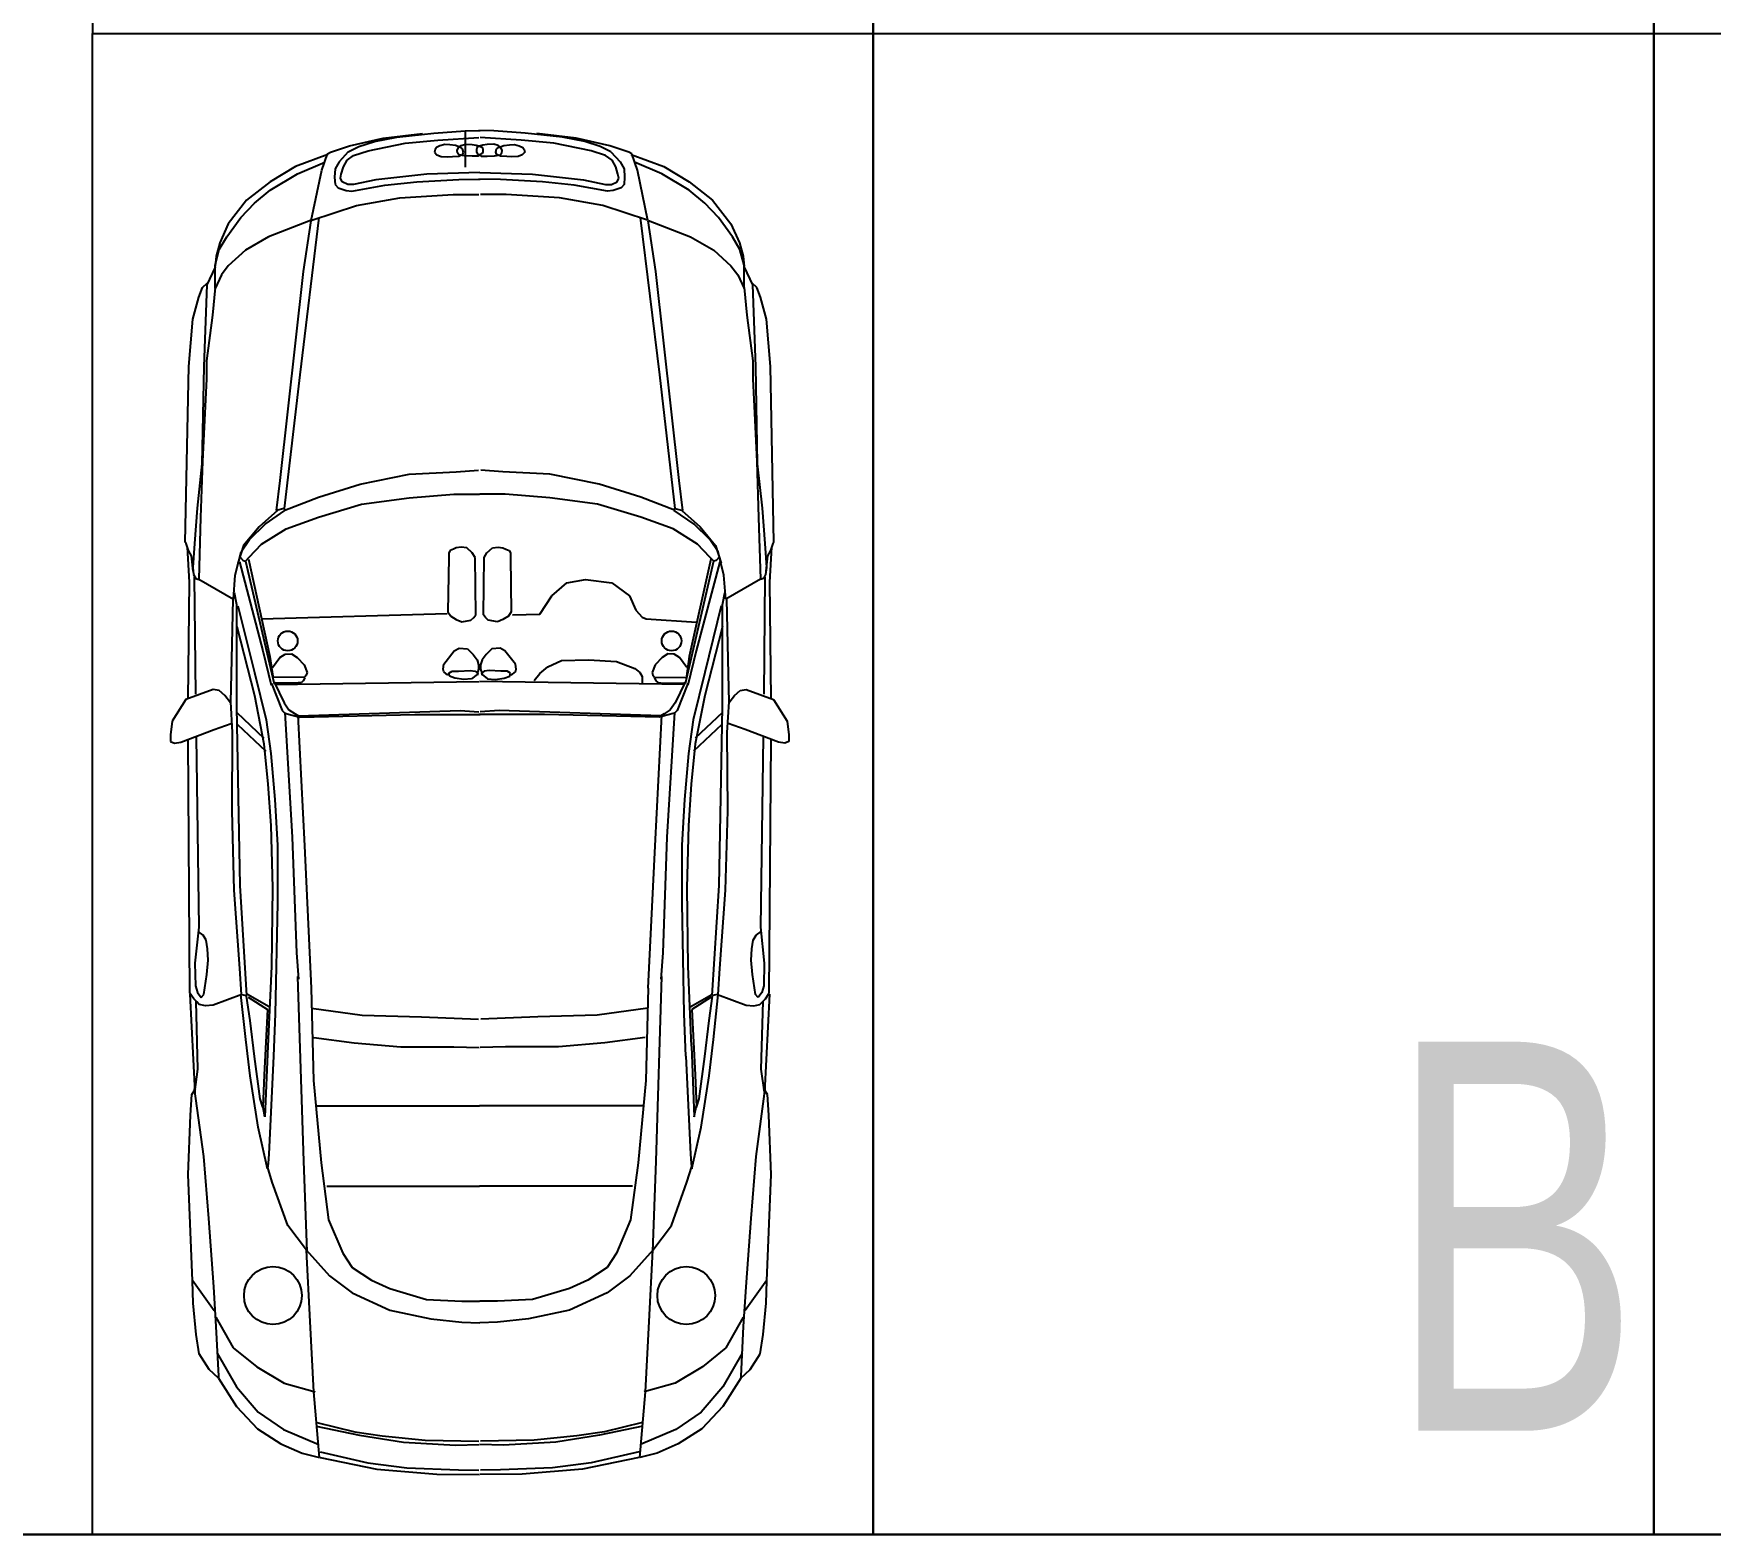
# Model space of a CAD drawing. Header units: inches. Extents: x 478327 to 492265, y -26791 to -22136.
# Drawn here: x 481247 to 481462.4, y -22588.7 to -22395.9 of the extents above; entities that cross this region are included whole.
import ezdxf

# ---------------------------------------------------------------- set-up
doc = ezdxf.new("R2010")
doc.units = ezdxf.units.IN
doc.header["$MEASUREMENT"] = 0
for name, color, linetype in [('C-RD-TEXT-TITLE', 4, 'Continuous'), ('ceco.net 93', 161, 'Continuous'), ('Parking', 7, 'Continuous')]:
    doc.layers.add(name, color=color, linetype=linetype)
doc.styles.add('ARIAL', font='arial.ttf', dxfattribs={"height": 25})

msp = doc.modelspace()

# ---------------------------------------------------------------- linework, layer by layer
at = {"layer": 'ceco.net 93'}
for p, q in [((481291.887, -22409.337), (481296.949, -22408.741)), ((481293.659, -22409.19), (481298.422, -22408.68)), ((481298.422, -22408.68), (481302.447, -22408.396)), ((481302.447, -22408.396), (481304.375, -22408.339)), ((481302.447, -22408.396), (481302.447, -22413.05)), ((481306.13, -22408.396), (481304.202, -22408.339)), ((481310.155, -22408.68), (481306.13, -22408.396)), ((481314.918, -22409.19), (481310.155, -22408.68)), ((481316.69, -22409.337), (481311.628, -22408.741)), ((481285.114, -22411.126), (481287.57, -22410.306)), ((481287.422, -22411.064), (481288.783, -22410.383)), ((481287.57, -22410.306), (481291.887, -22409.337)), ((481288.783, -22410.383), (481290.767, -22409.758)), ((481289.973, -22410.95), (481294.736, -22409.985)), ((481290.767, -22409.758), (481293.659, -22409.19)), ((481294.736, -22409.985), (481298.932, -22409.588)), ((481298.576, -22410.778), (481298.5, -22411.123)), ((481298.73, -22410.548), (481298.576, -22410.778)), ((481299.189, -22410.318), (481298.73, -22410.548)), ((481298.932, -22409.588), (481304.205, -22409.247)), ((481299.802, -22410.127), (481299.189, -22410.318)), ((481300.452, -22410.203), (481299.802, -22410.127)), ((481301.18, -22410.28), (481300.452, -22410.203)), ((481301.869, -22410.51), (481301.18, -22410.28)), ((481301.409, -22410.893), (481301.563, -22410.548)), ((481301.448, -22411.2), (481301.409, -22410.893)), ((481301.563, -22410.548), (481301.907, -22410.28)), ((481302.099, -22410.702), (481301.869, -22410.51)), ((481301.907, -22410.28), (481302.481, -22410.088)), ((481302.213, -22411.123), (481302.099, -22410.702)), ((481302.481, -22410.088), (481303.324, -22410.127)), ((481303.324, -22410.127), (481303.86, -22410.242)), ((481303.86, -22410.242), (481304.319, -22410.357)), ((481303.913, -22410.548), (481303.875, -22410.817)), ((481303.875, -22410.817), (481303.875, -22411.085)), ((481304.258, -22410.357), (481303.913, -22410.548)), ((481304.717, -22410.242), (481304.258, -22410.357)), ((481304.319, -22410.357), (481304.664, -22410.548)), ((481309.645, -22409.588), (481304.372, -22409.247)), ((481304.664, -22410.548), (481304.702, -22410.817)), ((481304.702, -22410.817), (481304.702, -22411.085)), ((481305.253, -22410.127), (481304.717, -22410.242)), ((481306.096, -22410.088), (481305.253, -22410.127)), ((481306.67, -22410.28), (481306.096, -22410.088)), ((481306.364, -22411.123), (481306.478, -22410.702)), ((481306.478, -22410.702), (481306.708, -22410.51)), ((481307.014, -22410.548), (481306.67, -22410.28)), ((481306.708, -22410.51), (481307.397, -22410.28)), ((481307.168, -22410.893), (481307.014, -22410.548)), ((481307.129, -22411.2), (481307.168, -22410.893)), ((481307.397, -22410.28), (481308.125, -22410.203)), ((481308.125, -22410.203), (481308.776, -22410.127)), ((481308.776, -22410.127), (481309.388, -22410.318)), ((481309.388, -22410.318), (481309.847, -22410.548)), ((481313.841, -22409.985), (481309.645, -22409.588)), ((481309.847, -22410.548), (481310.001, -22410.778)), ((481310.001, -22410.778), (481310.077, -22411.123)), ((481318.604, -22410.95), (481313.841, -22409.985)), ((481317.81, -22409.758), (481314.918, -22409.19)), ((481321.007, -22410.306), (481316.69, -22409.337)), ((481319.794, -22410.383), (481317.81, -22409.758)), ((481321.155, -22411.064), (481319.794, -22410.383)), ((481323.463, -22411.126), (481321.007, -22410.306)), ((481280.624, -22412.965), (481277.388, -22414.922)), ((481284.803, -22411.413), (481280.624, -22412.965)), ((481280.894, -22413.91), (481284.399, -22412.425)), ((481283.998, -22413.436), (481284.742, -22411.349)), ((481284.742, -22411.349), (481285.114, -22411.126)), ((481286.231, -22412.369), (481285.721, -22413.278)), ((481287.422, -22411.064), (481286.231, -22412.369)), ((481286.515, -22413.959), (481286.798, -22412.994)), ((481286.798, -22412.994), (481287.252, -22412.142)), ((481287.252, -22412.142), (481288.102, -22411.575)), ((481288.102, -22411.575), (481289.973, -22410.95)), ((481298.5, -22411.123), (481298.806, -22411.468)), ((481298.806, -22411.468), (481299.342, -22411.698)), ((481299.342, -22411.698), (481300.146, -22411.737)), ((481300.146, -22411.737), (481300.797, -22411.698)), ((481300.797, -22411.698), (481301.601, -22411.66)), ((481301.639, -22411.468), (481301.448, -22411.2)), ((481301.601, -22411.66), (481302.175, -22411.392)), ((481302.367, -22411.583), (481301.639, -22411.468)), ((481302.137, -22411.392), (481302.213, -22411.123)), ((481303.324, -22411.66), (481302.367, -22411.583)), ((481303.707, -22411.66), (481303.324, -22411.622)), ((481304.089, -22411.622), (481303.707, -22411.66)), ((481303.875, -22411.085), (481303.952, -22411.277)), ((481303.952, -22411.277), (481304.258, -22411.468)), ((481304.319, -22411.468), (481304.089, -22411.622)), ((481304.258, -22411.468), (481304.488, -22411.622)), ((481304.625, -22411.277), (481304.319, -22411.468)), ((481304.488, -22411.622), (481304.87, -22411.66)), ((481304.702, -22411.085), (481304.625, -22411.277)), ((481304.87, -22411.66), (481305.253, -22411.622)), ((481305.253, -22411.66), (481306.21, -22411.583)), ((481306.21, -22411.583), (481306.938, -22411.468)), ((481306.44, -22411.392), (481306.364, -22411.123)), ((481306.976, -22411.66), (481306.402, -22411.392)), ((481306.938, -22411.468), (481307.129, -22411.2)), ((481307.78, -22411.698), (481306.976, -22411.66)), ((481308.431, -22411.737), (481307.78, -22411.698)), ((481309.235, -22411.698), (481308.431, -22411.737)), ((481309.771, -22411.468), (481309.235, -22411.698)), ((481310.077, -22411.123), (481309.771, -22411.468)), ((481320.475, -22411.575), (481318.604, -22410.95)), ((481321.325, -22412.142), (481320.475, -22411.575)), ((481321.155, -22411.064), (481322.346, -22412.369)), ((481321.779, -22412.994), (481321.325, -22412.142)), ((481322.062, -22413.959), (481321.779, -22412.994)), ((481322.346, -22412.369), (481322.856, -22413.278)), ((481323.835, -22411.349), (481323.463, -22411.126)), ((481323.774, -22411.413), (481327.953, -22412.965)), ((481324.579, -22413.436), (481323.835, -22411.349)), ((481327.684, -22413.91), (481324.178, -22412.425)), ((481327.953, -22412.965), (481331.189, -22414.922)), ((481277.388, -22414.922), (481274.354, -22417.285)), ((481277.388, -22416.002), (481280.894, -22413.91)), ((481282.658, -22419.919), (481283.998, -22413.436)), ((481285.721, -22413.278), (481285.664, -22414.356)), ((481285.664, -22414.356), (481285.721, -22415.265)), ((481286.401, -22414.47), (481286.515, -22413.959)), ((481286.628, -22414.924), (481286.401, -22414.47)), ((481287.365, -22415.265), (481286.628, -22414.924)), ((481290.937, -22414.697), (481288.102, -22415.265)), ((481297.514, -22413.959), (481290.937, -22414.697)), ((481292.128, -22415.378), (481296.21, -22414.924)), ((481296.21, -22414.924), (481301.597, -22414.64)), ((481304.262, -22413.732), (481297.514, -22413.959)), ((481301.597, -22414.64), (481304.375, -22414.583)), ((481306.98, -22414.64), (481304.202, -22414.583)), ((481304.315, -22413.732), (481311.063, -22413.959)), ((481312.367, -22414.924), (481306.98, -22414.64)), ((481311.063, -22413.959), (481317.64, -22414.697)), ((481316.449, -22415.378), (481312.367, -22414.924)), ((481317.64, -22414.697), (481320.475, -22415.265)), ((481321.212, -22415.265), (481321.949, -22414.924)), ((481321.949, -22414.924), (481322.176, -22414.47)), ((481322.176, -22414.47), (481322.062, -22413.959)), ((481322.856, -22413.278), (481322.913, -22414.356)), ((481322.913, -22414.356), (481322.856, -22415.265)), ((481325.919, -22419.919), (481324.579, -22413.436)), ((481331.189, -22416.002), (481327.684, -22413.91)), ((481331.189, -22414.922), (481334.223, -22417.285)), ((481274.354, -22417.285), (481271.995, -22420.322)), ((481275.366, -22417.69), (481277.388, -22416.002)), ((481285.721, -22415.265), (481286.118, -22415.719)), ((481286.118, -22415.719), (481287.138, -22416.059)), ((481287.138, -22416.059), (481287.875, -22416.116)), ((481288.102, -22415.265), (481287.365, -22415.265)), ((481287.875, -22416.116), (481292.128, -22415.378)), ((481288.464, -22417.981), (481294.046, -22417.013)), ((481294.046, -22417.013), (481300.894, -22416.566)), ((481300.894, -22416.566), (481304.169, -22416.566)), ((481307.683, -22416.566), (481304.408, -22416.566)), ((481314.531, -22417.013), (481307.683, -22416.566)), ((481320.113, -22417.981), (481314.531, -22417.013)), ((481320.702, -22416.116), (481316.449, -22415.378)), ((481320.475, -22415.265), (481321.212, -22415.265)), ((481321.439, -22416.059), (481320.702, -22416.116)), ((481322.459, -22415.719), (481321.439, -22416.059)), ((481322.856, -22415.265), (481322.459, -22415.719)), ((481333.211, -22417.69), (481331.189, -22416.002)), ((481334.223, -22417.285), (481336.582, -22420.322)), ((481271.793, -22422.009), (481273.613, -22419.512)), ((481273.613, -22419.512), (481275.366, -22417.69)), ((481283.648, -22419.537), (481281.191, -22439.748)), ((481282.732, -22419.844), (481288.464, -22417.981)), ((481325.845, -22419.844), (481320.113, -22417.981)), ((481324.929, -22419.537), (481327.386, -22439.748)), ((481334.964, -22419.512), (481333.211, -22417.69)), ((481336.784, -22422.009), (481334.964, -22419.512)), ((481271.995, -22420.322), (481270.916, -22422.752)), ((481282.579, -22419.917), (481277.186, -22422.009)), ((481281.656, -22426.451), (481282.652, -22419.936)), ((481326.921, -22426.451), (481325.925, -22419.936)), ((481325.998, -22419.917), (481331.391, -22422.009)), ((481336.582, -22420.322), (481337.661, -22422.752)), ((481270.31, -22425.654), (481270.849, -22423.629)), ((481270.916, -22422.752), (481270.445, -22424.506)), ((481270.849, -22423.629), (481271.793, -22422.009)), ((481274.22, -22423.697), (481271.995, -22425.721)), ((481277.186, -22422.009), (481274.22, -22423.697)), ((481331.391, -22422.009), (481334.357, -22423.697)), ((481334.357, -22423.697), (481336.582, -22425.721)), ((481337.728, -22423.629), (481336.784, -22422.009)), ((481337.661, -22422.752), (481338.133, -22424.506)), ((481338.267, -22425.654), (481337.728, -22423.629)), ((481270.31, -22425.912), (481269.238, -22428.171)), ((481270.445, -22424.506), (481270.31, -22425.789)), ((481270.31, -22428.624), (481270.31, -22425.654)), ((481271.995, -22425.721), (481271.119, -22426.869)), ((481336.582, -22425.721), (481337.458, -22426.869)), ((481338.133, -22424.506), (481338.267, -22425.789)), ((481338.267, -22428.624), (481338.267, -22425.654)), ((481338.267, -22425.912), (481339.339, -22428.171)), ((481268.674, -22428.51), (481269.294, -22427.945)), ((481269.238, -22428.171), (481268.843, -22438.676)), ((481271.119, -22426.869), (481270.31, -22428.624)), ((481278.668, -22453.311), (481281.656, -22426.451)), ((481329.909, -22453.311), (481326.921, -22426.451)), ((481337.458, -22426.869), (481338.267, -22428.624)), ((481339.903, -22428.51), (481339.283, -22427.945)), ((481339.339, -22428.171), (481339.734, -22438.676)), ((481267.433, -22432.577), (481268.223, -22429.753)), ((481268.223, -22429.753), (481268.674, -22428.51)), ((481270.31, -22428.51), (481269.971, -22432.068)), ((481338.267, -22428.51), (481338.606, -22432.068)), ((481340.355, -22429.753), (481339.903, -22428.51)), ((481341.144, -22432.577), (481340.355, -22429.753)), ((481269.971, -22432.068), (481269.182, -22437.942)), ((481338.606, -22432.068), (481339.396, -22437.942)), ((481266.925, -22438.676), (481267.433, -22432.577)), ((481341.652, -22438.676), (481341.144, -22432.577)), ((481266.474, -22461.211), (481266.925, -22438.676)), ((481268.843, -22438.676), (481268.617, -22451.158)), ((481269.182, -22437.942), (481269.182, -22440.258)), ((481339.396, -22437.942), (481339.396, -22440.258)), ((481339.734, -22438.676), (481339.96, -22451.158)), ((481342.103, -22461.211), (481341.652, -22438.676)), ((481269.182, -22440.258), (481268.674, -22450.875)), ((481281.191, -22439.748), (481279.199, -22456.901)), ((481327.386, -22439.748), (481329.378, -22456.901)), ((481339.396, -22440.258), (481339.903, -22450.875)), ((481268.617, -22451.158), (481267.997, -22456.862)), ((481268.674, -22450.875), (481268.448, -22458.048)), ((481339.903, -22450.875), (481340.129, -22458.048)), ((481339.96, -22451.158), (481340.58, -22456.862)), ((481278.203, -22457.167), (481278.668, -22453.311)), ((481283.596, -22455.449), (481288.933, -22453.767)), ((481288.933, -22453.767), (481295.258, -22452.481)), ((481295.258, -22452.481), (481301.287, -22452.184)), ((481301.287, -22452.184), (481304.153, -22451.986)), ((481307.29, -22452.184), (481304.424, -22451.986)), ((481313.319, -22452.481), (481307.29, -22452.184)), ((481319.644, -22453.767), (481313.319, -22452.481)), ((481324.981, -22455.449), (481319.644, -22453.767)), ((481330.374, -22457.167), (481329.909, -22453.311)), ((481279.247, -22457.131), (481283.596, -22455.449)), ((481289.131, -22456.34), (481295.258, -22455.548)), ((481295.258, -22455.548), (481300.99, -22455.053)), ((481300.99, -22455.053), (481304.252, -22455.053)), ((481307.587, -22455.053), (481304.325, -22455.053)), ((481313.319, -22455.548), (481307.587, -22455.053)), ((481319.446, -22456.34), (481313.319, -22455.548)), ((481329.33, -22457.131), (481324.981, -22455.449)), ((481267.997, -22456.862), (481267.658, -22461.38)), ((481268.448, -22458.048), (481268.223, -22465.955)), ((481278.32, -22457.144), (481275.951, -22459.234)), ((481276.74, -22458.895), (481279.279, -22457.144)), ((481279.199, -22456.901), (481278.203, -22457.167)), ((481279.279, -22457.144), (481279.223, -22456.918)), ((481279.445, -22459.506), (481283.596, -22458.022)), ((481283.596, -22458.022), (481289.131, -22456.34)), ((481324.981, -22458.022), (481319.446, -22456.34)), ((481329.132, -22459.506), (481324.981, -22458.022)), ((481329.298, -22457.144), (481329.355, -22456.918)), ((481331.837, -22458.895), (481329.298, -22457.144)), ((481329.378, -22456.901), (481330.374, -22457.167)), ((481330.257, -22457.144), (481332.626, -22459.234)), ((481340.129, -22458.048), (481340.355, -22465.955)), ((481340.58, -22456.862), (481340.919, -22461.38)), ((481275.951, -22459.234), (481273.976, -22461.663)), ((481274.71, -22460.872), (481276.74, -22458.895)), ((481276.283, -22461.485), (481279.445, -22459.506)), ((481332.295, -22461.485), (481329.132, -22459.506)), ((481333.867, -22460.872), (481331.837, -22458.895)), ((481332.626, -22459.234), (481334.601, -22461.663)), ((481266.587, -22461.38), (481266.474, -22461.211)), ((481266.869, -22462.284), (481266.587, -22461.38)), ((481266.997, -22466.373), (481266.756, -22461.88)), ((481267.264, -22462.962), (481266.869, -22462.284)), ((481267.658, -22461.38), (481267.433, -22464.486)), ((481272.905, -22465.447), (481273.638, -22462.453)), ((481273.976, -22461.663), (481273.243, -22463.922)), ((481273.638, -22462.453), (481274.71, -22460.872)), ((481274.701, -22463.167), (481276.283, -22461.485)), ((481300.492, -22462.315), (481300.314, -22462.583)), ((481300.314, -22462.583), (481300.314, -22463.388)), ((481300.939, -22462.136), (481300.492, -22462.315)), ((481301.296, -22461.957), (481300.939, -22462.136)), ((481301.922, -22461.868), (481301.296, -22461.957)), ((481302.637, -22461.957), (481301.922, -22461.868)), ((481303.352, -22462.583), (481302.637, -22461.957)), ((481303.709, -22463.209), (481303.352, -22462.583)), ((481304.868, -22463.209), (481305.226, -22462.583)), ((481305.226, -22462.583), (481305.94, -22461.957)), ((481305.94, -22461.957), (481306.655, -22461.868)), ((481306.655, -22461.868), (481307.281, -22461.957)), ((481307.281, -22461.957), (481307.638, -22462.136)), ((481307.638, -22462.136), (481308.085, -22462.315)), ((481308.085, -22462.315), (481308.263, -22462.583)), ((481308.263, -22462.583), (481308.263, -22463.388)), ((481333.876, -22463.167), (481332.295, -22461.485)), ((481334.939, -22462.453), (481333.867, -22460.872)), ((481334.601, -22461.663), (481335.334, -22463.922)), ((481335.672, -22465.447), (481334.939, -22462.453)), ((481340.919, -22461.38), (481341.144, -22464.486)), ((481341.313, -22462.962), (481341.708, -22462.284)), ((481341.58, -22466.373), (481341.821, -22461.88)), ((481341.708, -22462.284), (481341.99, -22461.38)), ((481341.99, -22461.38), (481342.103, -22461.211)), ((481267.489, -22464.938), (481267.264, -22462.962)), ((481267.433, -22464.486), (481267.546, -22465.39)), ((481273.42, -22463.746), (481276.457, -22475.196)), ((481273.515, -22463.167), (481273.911, -22463.563)), ((481273.911, -22463.563), (481274.207, -22463.662)), ((481274.207, -22463.662), (481274.701, -22463.167)), ((481274.224, -22463.657), (481277.887, -22479.401)), ((481274.581, -22463.388), (481277.351, -22475.912)), ((481300.314, -22463.209), (481300.224, -22470.187)), ((481303.798, -22470.545), (481303.709, -22463.209)), ((481304.779, -22470.545), (481304.868, -22463.209)), ((481308.263, -22463.209), (481308.353, -22470.187)), ((481334.353, -22463.657), (481330.69, -22479.401)), ((481333.996, -22463.388), (481331.226, -22475.912)), ((481335.158, -22463.746), (481332.12, -22475.196)), ((481334.37, -22463.662), (481333.876, -22463.167)), ((481334.666, -22463.563), (481334.37, -22463.662)), ((481335.062, -22463.167), (481334.666, -22463.563)), ((481341.144, -22464.486), (481341.031, -22465.39)), ((481341.088, -22464.938), (481341.313, -22462.962)), ((481266.837, -22481.377), (481266.997, -22466.373)), ((481267.546, -22465.39), (481267.828, -22465.898)), ((481267.638, -22465.731), (481267.798, -22480.735)), ((481267.828, -22465.898), (481268.223, -22466.011)), ((481268.223, -22465.955), (481272.679, -22468.553)), ((481272.679, -22468.553), (481272.905, -22465.447)), ((481313.554, -22468.096), (481315.507, -22466.449)), ((481315.507, -22466.449), (481317.871, -22466.038)), ((481317.871, -22466.038), (481321.263, -22466.449)), ((481321.263, -22466.449), (481323.524, -22468.096)), ((481335.898, -22468.553), (481335.672, -22465.447)), ((481340.355, -22465.955), (481335.898, -22468.553)), ((481340.749, -22465.898), (481340.355, -22466.011)), ((481341.031, -22465.39), (481340.749, -22465.898)), ((481340.939, -22465.731), (481340.779, -22480.735)), ((481341.74, -22481.377), (481341.58, -22466.373)), ((481272.584, -22468.549), (481272.366, -22478.164)), ((481273.093, -22469.278), (481272.802, -22467.748)), ((481312.012, -22470.463), (481313.554, -22468.096)), ((481323.524, -22468.096), (481324.346, -22469.948)), ((481335.484, -22469.278), (481335.775, -22467.748)), ((481335.993, -22468.549), (481336.211, -22478.164)), ((481273.093, -22482.388), (481273.093, -22469.278)), ((481273.239, -22469.423), (481275.349, -22477.945)), ((481276.279, -22471.081), (481300.135, -22470.366)), ((481300.224, -22470.187), (481300.582, -22470.724)), ((481300.582, -22470.724), (481301.296, -22471.171)), ((481301.296, -22471.171), (481302.011, -22471.439)), ((481302.011, -22471.439), (481303.173, -22471.26)), ((481303.173, -22471.26), (481303.53, -22470.903)), ((481303.53, -22470.903), (481303.798, -22470.545)), ((481305.047, -22470.903), (481304.779, -22470.545)), ((481305.404, -22471.26), (481305.047, -22470.903)), ((481306.566, -22471.439), (481305.404, -22471.26)), ((481307.281, -22471.171), (481306.566, -22471.439)), ((481307.995, -22470.724), (481307.281, -22471.171)), ((481308.353, -22470.187), (481307.995, -22470.724)), ((481308.518, -22470.565), (481312.012, -22470.463)), ((481324.346, -22469.948), (481325.168, -22470.874)), ((481325.168, -22470.874), (481325.682, -22471.08)), ((481325.682, -22471.08), (481332.157, -22471.492)), ((481335.338, -22469.423), (481333.228, -22477.945)), ((481335.484, -22482.388), (481335.484, -22469.278)), ((481273.093, -22472.045), (481275.349, -22480.932)), ((481335.484, -22472.045), (481333.228, -22480.932)), ((481276.457, -22475.196), (481277.53, -22479.58)), ((481279.294, -22475.62), (481280.123, -22475.571)), ((481280.123, -22475.571), (481280.853, -22476.059)), ((481299.688, -22476.896), (481301.028, -22475.196)), ((481301.028, -22475.196), (481301.654, -22474.839)), ((481301.654, -22474.839), (481302.726, -22474.928)), ((481302.726, -22474.928), (481303.441, -22475.644)), ((481305.851, -22474.928), (481305.136, -22475.644)), ((481306.923, -22474.839), (481305.851, -22474.928)), ((481307.549, -22475.196), (481306.923, -22474.839)), ((481308.889, -22476.896), (481307.549, -22475.196)), ((481328.454, -22475.571), (481327.724, -22476.059)), ((481329.283, -22475.62), (481328.454, -22475.571)), ((481332.12, -22475.196), (481331.047, -22479.58)), ((481277.351, -22475.912), (481277.708, -22478.417)), ((481277.687, -22477.327), (481278.613, -22476.059)), ((481278.613, -22476.059), (481279.294, -22475.62)), ((481280.853, -22476.059), (481281.73, -22476.985)), ((481281.73, -22476.985), (481282.12, -22477.961)), ((481299.599, -22477.522), (481299.688, -22476.896)), ((481299.688, -22477.88), (481299.599, -22477.522)), ((481301.565, -22477.791), (481303.083, -22477.701)), ((481303.083, -22477.701), (481303.709, -22477.791)), ((481303.441, -22475.644), (481303.977, -22476.359)), ((481303.977, -22476.359), (481304.156, -22476.986)), ((481304.156, -22477.522), (481303.977, -22478.148)), ((481304.156, -22476.986), (481304.156, -22477.522)), ((481304.6, -22476.359), (481304.421, -22476.986)), ((481304.421, -22476.986), (481304.421, -22477.522)), ((481304.421, -22477.522), (481304.6, -22478.148)), ((481305.136, -22475.644), (481304.6, -22476.359)), ((481305.494, -22477.701), (481304.868, -22477.791)), ((481307.013, -22477.791), (481305.494, -22477.701)), ((481308.978, -22477.522), (481308.889, -22476.896)), ((481308.889, -22477.88), (481308.978, -22477.522)), ((481312.012, -22478.077), (481313.04, -22477.254)), ((481313.04, -22477.254), (481314.787, -22476.431)), ((481314.787, -22476.431), (481318.282, -22476.328)), ((481318.282, -22476.328), (481321.879, -22476.534)), ((481321.879, -22476.534), (481324.243, -22477.46)), ((481324.243, -22477.46), (481324.86, -22477.975)), ((481326.847, -22476.985), (481326.457, -22477.961)), ((481327.724, -22476.059), (481326.847, -22476.985)), ((481329.965, -22476.059), (481329.283, -22475.62)), ((481330.89, -22477.327), (481329.965, -22476.059)), ((481331.226, -22475.912), (481330.869, -22478.417)), ((481272.366, -22478.164), (481272.293, -22481.733)), ((481275.349, -22477.945), (481276.876, -22484.064)), ((481277.532, -22479.36), (481278.922, -22482.839)), ((481281.828, -22478.546), (481277.736, -22478.595)), ((481277.879, -22479.186), (481279.182, -22481.882)), ((481278.077, -22479.326), (481277.931, -22479.229)), ((481277.976, -22479.49), (481304.245, -22479.133)), ((481280.561, -22479.326), (481278.077, -22479.326)), ((481281.389, -22479.229), (481280.561, -22479.326)), ((481281.633, -22479.034), (481281.389, -22479.229)), ((481281.828, -22478.643), (481281.633, -22479.034)), ((481282.022, -22478.302), (481281.828, -22478.546)), ((481282.12, -22477.961), (481282.022, -22478.302)), ((481300.224, -22478.327), (481299.688, -22477.88)), ((481300.314, -22478.059), (481300.76, -22477.791)), ((481300.403, -22478.417), (481300.314, -22478.059)), ((481301.118, -22478.685), (481300.403, -22478.417)), ((481300.76, -22477.791), (481301.565, -22477.791)), ((481302.279, -22478.864), (481301.118, -22478.685)), ((481303.262, -22478.775), (481302.279, -22478.864)), ((481303.977, -22478.238), (481303.262, -22478.775)), ((481303.709, -22477.791), (481304.066, -22478.059)), ((481304.066, -22478.059), (481303.977, -22478.327)), ((481330.601, -22479.49), (481304.332, -22479.133)), ((481304.868, -22477.791), (481304.511, -22478.059)), ((481304.511, -22478.059), (481304.6, -22478.327)), ((481304.6, -22478.238), (481305.315, -22478.775)), ((481305.315, -22478.775), (481306.298, -22478.864)), ((481306.298, -22478.864), (481307.459, -22478.685)), ((481307.817, -22477.791), (481307.013, -22477.791)), ((481307.459, -22478.685), (481308.174, -22478.417)), ((481308.263, -22478.059), (481307.817, -22477.791)), ((481308.174, -22478.417), (481308.263, -22478.059)), ((481308.353, -22478.327), (481308.889, -22477.88)), ((481311.293, -22479.004), (481312.012, -22478.077)), ((481324.86, -22477.975), (481325.168, -22478.489)), ((481325.168, -22478.489), (481325.168, -22479.106)), ((481325.168, -22479.106), (481325.168, -22479.312)), ((481326.457, -22477.961), (481326.555, -22478.302)), ((481326.555, -22478.302), (481326.75, -22478.546)), ((481326.75, -22478.546), (481330.841, -22478.595)), ((481326.75, -22478.643), (481326.944, -22479.034)), ((481326.944, -22479.034), (481327.188, -22479.229)), ((481327.188, -22479.229), (481328.016, -22479.326)), ((481328.016, -22479.326), (481330.5, -22479.326)), ((481330.698, -22479.186), (481329.395, -22481.882)), ((481331.045, -22479.36), (481329.655, -22482.839)), ((481330.5, -22479.326), (481330.647, -22479.229)), ((481333.228, -22477.945), (481331.701, -22484.064)), ((481336.211, -22478.164), (481336.284, -22481.733)), ((481266.546, -22481.441), (481264.8, -22484.209)), ((481270.038, -22480.13), (481266.546, -22481.441)), ((481270.838, -22480.276), (481270.038, -22480.13)), ((481271.566, -22480.932), (481270.838, -22480.276)), ((481272.293, -22481.878), (481271.566, -22480.932)), ((481272.293, -22481.733), (481272.511, -22485.666)), ((481275.349, -22480.932), (481276.585, -22487.123)), ((481279.182, -22481.882), (481279.791, -22482.752)), ((481329.395, -22481.882), (481328.786, -22482.752)), ((481333.228, -22480.932), (481331.992, -22487.123)), ((481336.284, -22481.733), (481336.066, -22485.666)), ((481336.284, -22481.878), (481337.011, -22480.932)), ((481337.011, -22480.932), (481337.739, -22480.276)), ((481337.739, -22480.276), (481338.539, -22480.13)), ((481338.539, -22480.13), (481342.031, -22481.441)), ((481342.031, -22481.441), (481343.777, -22484.209)), ((481273.312, -22493.97), (481273.093, -22482.388)), ((481273.093, -22483.117), (481276.585, -22486.394)), ((481276.876, -22484.064), (481277.458, -22488.361)), ((481278.922, -22482.839), (481279.269, -22483.187)), ((481279.269, -22483.1), (481280.225, -22499.106)), ((481279.269, -22483.187), (481280.225, -22483.448)), ((481279.791, -22482.752), (481280.573, -22483.274)), ((481280.225, -22483.448), (481281.181, -22483.709)), ((481280.573, -22483.274), (481281.007, -22483.535)), ((481280.92, -22483.448), (481281.789, -22500.237)), ((481281.007, -22483.535), (481301.772, -22482.839)), ((481281.181, -22483.709), (481295.951, -22483.361)), ((481295.951, -22483.361), (481304.379, -22483.361)), ((481301.772, -22482.839), (481304.205, -22483.013)), ((481312.626, -22483.361), (481304.198, -22483.361)), ((481306.805, -22482.839), (481304.372, -22483.013)), ((481327.57, -22483.535), (481306.805, -22482.839)), ((481327.396, -22483.709), (481312.626, -22483.361)), ((481327.657, -22483.448), (481326.788, -22500.237)), ((481328.352, -22483.448), (481327.396, -22483.709)), ((481328.005, -22483.274), (481327.57, -22483.535)), ((481328.786, -22482.752), (481328.005, -22483.274)), ((481329.308, -22483.1), (481328.352, -22499.106)), ((481329.308, -22483.187), (481328.352, -22483.448)), ((481329.655, -22482.839), (481329.308, -22483.187)), ((481331.701, -22484.064), (481331.119, -22488.361)), ((481335.484, -22483.117), (481331.992, -22486.394)), ((481335.265, -22493.97), (481335.484, -22482.388)), ((481264.8, -22484.209), (481264.582, -22485.957)), ((481264.582, -22485.957), (481264.582, -22486.831)), ((481265.891, -22486.904), (481270.183, -22485.302)), ((481267.878, -22486.271), (481268.199, -22510.663)), ((481270.183, -22485.302), (481272.366, -22484.501)), ((481272.511, -22485.666), (481272.439, -22495.718)), ((481273.166, -22484.646), (481276.804, -22488.07)), ((481335.411, -22484.646), (481331.773, -22488.07)), ((481336.066, -22485.666), (481336.138, -22495.718)), ((481338.394, -22485.302), (481336.211, -22484.501)), ((481342.686, -22486.904), (481338.394, -22485.302)), ((481340.699, -22486.271), (481340.378, -22510.663)), ((481343.777, -22484.209), (481343.996, -22485.957)), ((481343.996, -22485.957), (481343.996, -22486.831)), ((481264.582, -22486.831), (481265.091, -22487.05)), ((481265.091, -22487.05), (481265.891, -22486.904)), ((481267.077, -22519.168), (481266.837, -22486.673)), ((481276.585, -22487.123), (481277.095, -22492.294)), ((481277.458, -22488.361), (481277.968, -22494.261)), ((481331.119, -22488.361), (481330.609, -22494.261)), ((481331.992, -22487.123), (481331.482, -22492.294)), ((481341.5, -22519.168), (481341.74, -22486.673)), ((481343.486, -22487.05), (481342.686, -22486.904)), ((481343.996, -22486.831), (481343.486, -22487.05)), ((481277.095, -22492.294), (481277.458, -22497.611)), ((481331.482, -22492.294), (481331.119, -22497.611)), ((481273.53, -22505.332), (481273.312, -22493.97)), ((481277.968, -22494.261), (481278.331, -22500.161)), ((481330.609, -22494.261), (481330.246, -22500.161)), ((481335.047, -22505.332), (481335.265, -22493.97)), ((481272.439, -22495.718), (481272.73, -22505.915)), ((481336.138, -22495.718), (481335.847, -22505.915)), ((481277.458, -22497.611), (481277.677, -22505.624)), ((481280.225, -22499.106), (481280.746, -22513.981)), ((481328.352, -22499.106), (481327.831, -22513.981)), ((481331.119, -22497.611), (481330.9, -22505.624)), ((481278.331, -22500.161), (481278.331, -22507.59)), ((481281.789, -22500.237), (481282.658, -22518.504)), ((481326.788, -22500.237), (481325.919, -22518.504)), ((481330.246, -22500.161), (481330.246, -22507.59)), ((481274.403, -22519.463), (481273.53, -22505.332)), ((481277.677, -22505.624), (481277.531, -22515.748)), ((481330.9, -22505.624), (481331.046, -22515.748)), ((481334.174, -22519.463), (481335.047, -22505.332)), ((481272.73, -22505.915), (481273.457, -22515.967)), ((481278.331, -22507.59), (481278.04, -22521.794)), ((481330.246, -22507.59), (481330.537, -22521.794)), ((481335.847, -22505.915), (481335.12, -22515.967)), ((481268.199, -22510.663), (481267.718, -22515.317)), ((481268.76, -22511.706), (481268.119, -22511.225)), ((481269.161, -22512.348), (481268.76, -22511.706)), ((481339.416, -22512.348), (481339.817, -22511.706)), ((481339.817, -22511.706), (481340.458, -22511.225)), ((481340.378, -22510.663), (481340.859, -22515.317)), ((481269.321, -22513.471), (481269.161, -22512.348)), ((481269.401, -22514.915), (481269.321, -22513.471)), ((481280.746, -22513.981), (481281.007, -22517.373)), ((481327.831, -22513.981), (481327.57, -22517.373)), ((481339.176, -22514.915), (481339.256, -22513.471)), ((481339.256, -22513.471), (481339.416, -22512.348)), ((481267.718, -22515.317), (481267.798, -22518.205)), ((481269.241, -22516.761), (481269.401, -22514.915)), ((481273.457, -22515.967), (481273.675, -22519.317)), ((481277.531, -22515.748), (481277.095, -22525.945)), ((481331.046, -22515.748), (481331.482, -22525.945)), ((481335.12, -22515.967), (481334.902, -22519.317)), ((481339.336, -22516.761), (481339.176, -22514.915)), ((481340.859, -22515.317), (481340.779, -22518.205)), ((481267.798, -22518.205), (481268.039, -22519.088)), ((481268.84, -22519.328), (481269.241, -22516.761)), ((481280.912, -22517.023), (481281.665, -22540.72)), ((481282.633, -22518.531), (481282.956, -22530.379)), ((481325.944, -22518.531), (481325.621, -22530.379)), ((481327.665, -22517.023), (481326.912, -22540.72)), ((481339.737, -22519.328), (481339.336, -22516.761)), ((481340.779, -22518.205), (481340.538, -22519.088)), ((481267.07, -22519.272), (481267.706, -22531.863)), ((481267.558, -22519.89), (481267.077, -22519.168)), ((481267.959, -22520.291), (481267.558, -22519.89)), ((481268.104, -22528.915), (481267.866, -22520.229)), ((481268.279, -22520.612), (481267.959, -22520.291)), ((481268.039, -22519.088), (481268.52, -22519.73)), ((481269.081, -22520.773), (481268.279, -22520.612)), ((481268.52, -22519.73), (481268.84, -22519.328)), ((481270.042, -22520.692), (481269.081, -22520.773)), ((481273.729, -22519.328), (481270.042, -22520.692)), ((481274.237, -22525.095), (481273.628, -22519.324)), ((481273.675, -22519.317), (481274.403, -22519.463)), ((481274.805, -22522.657), (481274.358, -22519.527)), ((481277.24, -22520.92), (481274.476, -22519.317)), ((481274.561, -22519.689), (481277.038, -22521.234)), ((481331.337, -22520.92), (481334.101, -22519.317)), ((481334.016, -22519.689), (481331.539, -22521.234)), ((481333.772, -22522.657), (481334.219, -22519.527)), ((481334.902, -22519.317), (481334.174, -22519.463)), ((481334.341, -22525.095), (481334.949, -22519.324)), ((481334.848, -22519.328), (481338.535, -22520.692)), ((481338.535, -22520.692), (481339.497, -22520.773)), ((481339.497, -22520.773), (481340.298, -22520.612)), ((481340.058, -22519.73), (481339.737, -22519.328)), ((481340.538, -22519.088), (481340.058, -22519.73)), ((481340.298, -22520.612), (481340.619, -22520.291)), ((481340.473, -22528.915), (481340.711, -22520.229)), ((481340.619, -22520.291), (481341.019, -22519.89)), ((481341.507, -22519.272), (481340.871, -22531.863)), ((481341.019, -22519.89), (481341.5, -22519.168)), ((481275.373, -22527.29), (481274.805, -22522.657)), ((481277.038, -22521.234), (481276.591, -22529.648)), ((481278.04, -22521.794), (481277.822, -22527.256)), ((481282.699, -22521.072), (481289.199, -22521.987)), ((481289.199, -22521.987), (481296.816, -22522.19)), ((481296.816, -22522.19), (481304.129, -22522.495)), ((481311.761, -22522.19), (481304.448, -22522.495)), ((481319.378, -22521.987), (481311.761, -22522.19)), ((481325.878, -22521.072), (481319.378, -22521.987)), ((481330.537, -22521.794), (481330.755, -22527.256)), ((481331.539, -22521.234), (481331.986, -22529.648)), ((481333.204, -22527.29), (481333.772, -22522.657)), ((481274.805, -22529.77), (481274.237, -22525.095)), ((481283.003, -22524.834), (481288.183, -22525.546)), ((481325.574, -22524.834), (481320.394, -22525.546)), ((481333.772, -22529.77), (481334.341, -22525.095)), ((481277.078, -22525.949), (481276.713, -22535.054)), ((481277.809, -22527.25), (481277.2, -22539.85)), ((481288.183, -22525.546), (481294.175, -22526.054)), ((481294.175, -22526.054), (481300.98, -22526.054)), ((481300.98, -22526.054), (481304.23, -22526.156)), ((481307.597, -22526.054), (481304.347, -22526.156)), ((481314.402, -22526.054), (481307.597, -22526.054)), ((481320.394, -22525.546), (481314.402, -22526.054)), ((481330.768, -22527.25), (481331.377, -22539.85)), ((481331.499, -22525.949), (481331.864, -22535.054)), ((481267.706, -22531.863), (481268.104, -22528.915)), ((481276.104, -22532.737), (481275.373, -22527.29)), ((481332.473, -22532.737), (481333.204, -22527.29)), ((481340.871, -22531.863), (481340.473, -22528.915)), ((481267.308, -22532.182), (481267.786, -22531.465)), ((481267.627, -22531.465), (481268.821, -22540.151)), ((481275.82, -22536.355), (481274.805, -22529.77)), ((481276.591, -22529.648), (481276.429, -22533.794)), ((481282.956, -22530.379), (481283.924, -22540.935)), ((481325.621, -22530.379), (481324.653, -22540.935)), ((481331.986, -22529.648), (481332.148, -22533.794)), ((481332.757, -22536.355), (481333.772, -22529.77)), ((481340.95, -22531.465), (481339.756, -22540.151)), ((481341.269, -22532.182), (481340.791, -22531.465)), ((481267.149, -22534.812), (481267.308, -22532.182)), ((481276.429, -22533.794), (481276.104, -22532.737)), ((481276.713, -22535.054), (481276.429, -22533.591)), ((481283.258, -22533.619), (481304.289, -22533.619)), ((481325.319, -22533.619), (481304.289, -22533.619)), ((481331.864, -22535.054), (481332.148, -22533.591)), ((481332.148, -22533.794), (481332.473, -22532.737)), ((481341.428, -22534.812), (481341.269, -22532.182)), ((481266.831, -22542.462), (481267.149, -22534.812)), ((481341.746, -22542.462), (481341.428, -22534.812)), ((481277.038, -22541.72), (481275.82, -22536.355)), ((481331.539, -22541.72), (481332.757, -22536.355)), ((481268.821, -22540.151), (481269.458, -22548.12)), ((481277.2, -22539.85), (481277.119, -22540.988)), ((481331.377, -22539.85), (481331.458, -22540.988)), ((481339.756, -22540.151), (481339.119, -22548.12)), ((481277.656, -22543.418), (481277.019, -22541.426)), ((481277.119, -22540.988), (481277.038, -22541.72)), ((481281.665, -22540.72), (481282.096, -22552.353)), ((481283.924, -22540.935), (481284.893, -22548.26)), ((481324.653, -22540.935), (481323.684, -22548.26)), ((481326.912, -22540.72), (481326.482, -22552.353)), ((481330.921, -22543.418), (481331.558, -22541.426)), ((481331.458, -22540.988), (481331.539, -22541.72)), ((481267.388, -22556.089), (481266.831, -22542.462)), ((481279.646, -22548.997), (481277.656, -22543.418)), ((481284.646, -22543.962), (481304.289, -22543.962)), ((481323.931, -22543.962), (481304.289, -22543.962)), ((481328.931, -22548.997), (481330.921, -22543.418)), ((481341.189, -22556.089), (481341.746, -22542.462)), ((481269.458, -22548.12), (481270.094, -22556.886)), ((481284.893, -22548.26), (481286.722, -22552.568)), ((481323.684, -22548.26), (481321.855, -22552.568)), ((481339.119, -22548.12), (481338.483, -22556.886)), ((481282.034, -22552.184), (481279.646, -22548.997)), ((481326.544, -22552.184), (481328.931, -22548.997)), ((481281.988, -22552.138), (481285, -22555.477)), ((481282.511, -22561.349), (481282.034, -22552.184)), ((481286.722, -22552.568), (481287.905, -22554.4)), ((481321.855, -22552.568), (481320.672, -22554.4)), ((481326.589, -22552.138), (481323.577, -22555.477)), ((481326.066, -22561.349), (481326.544, -22552.184)), ((481287.905, -22554.4), (481290.38, -22556.015)), ((481320.672, -22554.4), (481318.197, -22556.015)), ((481267.388, -22556.009), (481270.174, -22559.914)), ((481267.468, -22558.958), (481267.388, -22556.089)), ((481270.094, -22556.886), (481270.413, -22561.986)), ((481285, -22555.477), (481287.905, -22557.631)), ((481290.38, -22556.015), (481292.747, -22557.092)), ((481292.747, -22557.092), (481297.48, -22558.493)), ((481315.831, -22557.092), (481311.097, -22558.493)), ((481318.197, -22556.015), (481315.831, -22557.092)), ((481323.577, -22555.477), (481320.672, -22557.631)), ((481338.483, -22556.886), (481338.164, -22561.986)), ((481341.189, -22556.009), (481338.403, -22559.914)), ((481341.109, -22558.958), (481341.189, -22556.089)), ((481267.866, -22563.022), (481267.468, -22558.958)), ((481287.905, -22557.631), (481292.747, -22559.893)), ((481297.48, -22558.493), (481301.999, -22558.708)), ((481301.999, -22558.708), (481304.258, -22558.708)), ((481306.578, -22558.708), (481304.319, -22558.708)), ((481311.097, -22558.493), (481306.578, -22558.708)), ((481320.672, -22557.631), (481315.831, -22559.893)), ((481340.711, -22563.022), (481341.109, -22558.958)), ((481270.413, -22560.791), (481272.641, -22564.696)), ((481282.989, -22570.353), (481282.511, -22561.349)), ((481292.747, -22559.893), (481298.018, -22560.97)), ((481298.018, -22560.97), (481301.999, -22561.401)), ((481301.999, -22561.401), (481304.258, -22561.509)), ((481306.578, -22561.401), (481304.319, -22561.509)), ((481310.559, -22560.97), (481306.578, -22561.401)), ((481315.831, -22559.893), (481310.559, -22560.97)), ((481325.588, -22570.353), (481326.066, -22561.349)), ((481338.164, -22560.791), (481335.936, -22564.696)), ((481268.264, -22565.492), (481267.866, -22563.022)), ((481270.413, -22561.986), (481270.731, -22568.361)), ((481338.164, -22561.986), (481337.846, -22568.361)), ((481340.313, -22565.492), (481340.711, -22563.022)), ((481269.537, -22567.485), (481268.264, -22565.492)), ((481270.572, -22565.413), (481273.039, -22569.716)), ((481272.641, -22564.696), (481275.666, -22567.166)), ((481335.936, -22564.696), (481332.911, -22567.166)), ((481338.005, -22565.413), (481335.538, -22569.716)), ((481339.04, -22567.485), (481340.313, -22565.492)), ((481270.731, -22568.6), (481269.537, -22567.485)), ((481275.666, -22567.166), (481279.168, -22569.238)), ((481332.911, -22567.166), (481329.409, -22569.238)), ((481337.846, -22568.6), (481339.04, -22567.485)), ((481270.731, -22568.361), (481270.731, -22568.6)), ((481270.731, -22568.6), (481273.039, -22572.266)), ((481273.039, -22569.716), (481275.825, -22572.983)), ((481279.168, -22569.238), (481283.148, -22570.353)), ((481283.705, -22578.801), (481282.989, -22570.353)), ((481324.872, -22578.801), (481325.588, -22570.353)), ((481329.409, -22569.238), (481325.429, -22570.353)), ((481335.538, -22569.716), (481332.752, -22572.983)), ((481337.846, -22568.6), (481335.538, -22572.266)), ((481337.846, -22568.361), (481337.846, -22568.6)), ((481273.039, -22572.266), (481275.746, -22575.135)), ((481335.538, -22572.266), (481332.832, -22575.135)), ((481275.825, -22572.983), (481279.089, -22575.215)), ((481283.369, -22574.292), (481288.24, -22575.496)), ((481325.208, -22574.292), (481320.337, -22575.496)), ((481332.752, -22572.983), (481329.489, -22575.215)), ((481275.746, -22575.135), (481278.77, -22577.047)), ((481279.089, -22575.215), (481283.625, -22577.127)), ((481283.306, -22574.799), (481288.872, -22575.939)), ((481288.24, -22575.496), (481291.782, -22576.002)), ((481288.872, -22575.939), (481294.502, -22576.826)), ((481291.782, -22576.002), (481297.285, -22576.572)), ((481294.502, -22576.826), (481301.206, -22577.206)), ((481297.285, -22576.572), (481304.179, -22576.699)), ((481311.292, -22576.572), (481304.398, -22576.699)), ((481314.075, -22576.826), (481307.371, -22577.206)), ((481316.795, -22576.002), (481311.292, -22576.572)), ((481319.705, -22575.939), (481314.075, -22576.826)), ((481320.337, -22575.496), (481316.795, -22576.002)), ((481325.271, -22574.799), (481319.705, -22575.939)), ((481329.489, -22575.215), (481324.952, -22577.127)), ((481332.832, -22575.135), (481329.807, -22577.047)), ((481278.77, -22577.047), (481281.476, -22578.243)), ((481281.476, -22578.243), (481283.705, -22578.801)), ((481283.812, -22578.092), (481289.948, -22579.485)), ((481283.812, -22578.789), (481291.086, -22580.309)), ((481301.206, -22577.206), (481304.243, -22577.142)), ((481307.371, -22577.206), (481304.334, -22577.142)), ((481324.765, -22578.789), (481317.491, -22580.309)), ((481324.765, -22578.092), (481318.629, -22579.485)), ((481327.101, -22578.243), (481324.872, -22578.801)), ((481329.807, -22577.047), (481327.101, -22578.243)), ((481289.948, -22579.485), (481294.944, -22580.119)), ((481291.086, -22580.309), (481298.803, -22580.942)), ((481294.944, -22580.119), (481301.586, -22580.372)), ((481298.803, -22580.942), (481304.243, -22581.005)), ((481301.586, -22580.372), (481304.179, -22580.435)), ((481309.774, -22580.942), (481304.334, -22581.005)), ((481306.991, -22580.372), (481304.398, -22580.435)), ((481313.633, -22580.119), (481306.991, -22580.372)), ((481317.491, -22580.309), (481309.774, -22580.942)), ((481318.629, -22579.485), (481313.633, -22580.119))]:
    msp.add_line(p, q, dxfattribs=at)
for centre, radius in [((481279.635, -22473.913), 1.266), ((481328.942, -22473.913), 1.266), ((481277.735, -22558.002), 3.714), ((481330.842, -22558.002), 3.714)]:
    msp.add_circle(centre, radius, dxfattribs=at)
at = {"layer": 'Parking'}
for p, q in [((481254.547, -22203.088), (481254.547, -22395.888)), ((481254.547, -22203.088), (481254.547, -22395.888)), ((481354.847, -22203.088), (481354.847, -22395.888)), ((481354.847, -22203.088), (481354.847, -22395.888)), ((481354.847, -22395.888), (481354.847, -22203.088)), ((481354.847, -22203.088), (481354.847, -22395.888)), ((481354.847, -22203.088), (481354.847, -22395.888)), ((481354.847, -22203.088), (481354.847, -22395.888)), ((481354.847, -22395.888), (481354.847, -22203.088)), ((481354.847, -22203.088), (481354.847, -22395.888)), ((481455.147, -22203.088), (481455.147, -22395.888)), ((481455.147, -22203.088), (481455.147, -22395.888)), ((481455.147, -22395.888), (481455.147, -22203.088)), ((481455.147, -22203.088), (481455.147, -22395.888)), ((481455.147, -22203.088), (481455.147, -22395.888)), ((481455.147, -22203.088), (481455.147, -22395.888)), ((481455.147, -22395.888), (481455.147, -22203.088)), ((481455.147, -22203.088), (481455.147, -22395.888)), ((481254.547, -22395.888), (481354.847, -22395.888)), ((481254.547, -22588.688), (481254.547, -22395.888)), ((481254.547, -22395.888), (481354.847, -22395.888)), ((481254.547, -22588.688), (481254.547, -22395.888)), ((481254.547, -22395.888), (481354.847, -22395.888)), ((481354.847, -22395.888), (481455.147, -22395.888)), ((481354.847, -22588.688), (481354.847, -22395.888)), ((481354.847, -22588.688), (481354.847, -22395.888)), ((481354.847, -22395.888), (481354.847, -22588.688)), ((481354.847, -22588.688), (481354.847, -22395.888)), ((481354.847, -22395.888), (481455.147, -22395.888)), ((481354.847, -22395.888), (481455.147, -22395.888)), ((481354.847, -22588.688), (481354.847, -22395.888)), ((481354.847, -22588.688), (481354.847, -22395.888)), ((481354.847, -22395.888), (481354.847, -22588.688)), ((481354.847, -22588.688), (481354.847, -22395.888)), ((481354.847, -22588.688), (481354.847, -22395.888)), ((481354.847, -22588.688), (481354.847, -22395.888)), ((481354.847, -22395.888), (481354.847, -22588.688)), ((481354.847, -22588.688), (481354.847, -22395.888)), ((481455.147, -22395.888), (481555.447, -22395.888)), ((481455.147, -22588.688), (481455.147, -22395.888)), ((481455.147, -22588.688), (481455.147, -22395.888)), ((481455.147, -22395.888), (481455.147, -22588.688)), ((481455.147, -22588.688), (481455.147, -22395.888)), ((481455.147, -22395.888), (481555.447, -22395.888)), ((481455.147, -22395.888), (481555.447, -22395.888)), ((481455.147, -22588.688), (481455.147, -22395.888)), ((481455.147, -22588.688), (481455.147, -22395.888)), ((481455.147, -22395.888), (481455.147, -22588.688)), ((481455.147, -22588.688), (481455.147, -22395.888)), ((481455.147, -22588.688), (481455.147, -22395.888)), ((481455.147, -22588.688), (481455.147, -22395.888)), ((481455.147, -22395.888), (481455.147, -22588.688)), ((481455.147, -22588.688), (481455.147, -22395.888)), ((481154.247, -22588.688), (481254.547, -22588.688)), ((481254.547, -22588.688), (481154.247, -22588.688)), ((481354.847, -22588.688), (481254.547, -22588.688)), ((481254.547, -22588.688), (481354.847, -22588.688)), ((481354.847, -22588.688), (481254.547, -22588.688)), ((481254.547, -22588.688), (481354.847, -22588.688)), ((481354.847, -22588.688), (481254.547, -22588.688)), ((481254.547, -22588.688), (481354.847, -22588.688)), ((481455.147, -22588.688), (481354.847, -22588.688)), ((481354.847, -22588.688), (481455.147, -22588.688)), ((481455.147, -22588.688), (481354.847, -22588.688)), ((481354.847, -22588.688), (481455.147, -22588.688)), ((481455.147, -22588.688), (481354.847, -22588.688)), ((481354.847, -22588.688), (481455.147, -22588.688)), ((481555.447, -22588.688), (481455.147, -22588.688)), ((481455.147, -22588.688), (481555.447, -22588.688)), ((481555.447, -22588.688), (481455.147, -22588.688)), ((481455.147, -22588.688), (481555.447, -22588.688)), ((481555.447, -22588.688), (481455.147, -22588.688)), ((481455.147, -22588.688), (481555.447, -22588.688))]:
    msp.add_line(p, q, dxfattribs=at)

# ---------------------------------------------------------------- texts
at = {"layer": 'C-RD-TEXT-TITLE', "style": 'ARIAL', "width": 0.7}
msp.add_text('B', height=50, dxfattribs=at).set_placement((481420.868, -22575.377, 6.93))

doc.saveas('drawing.dxf')
